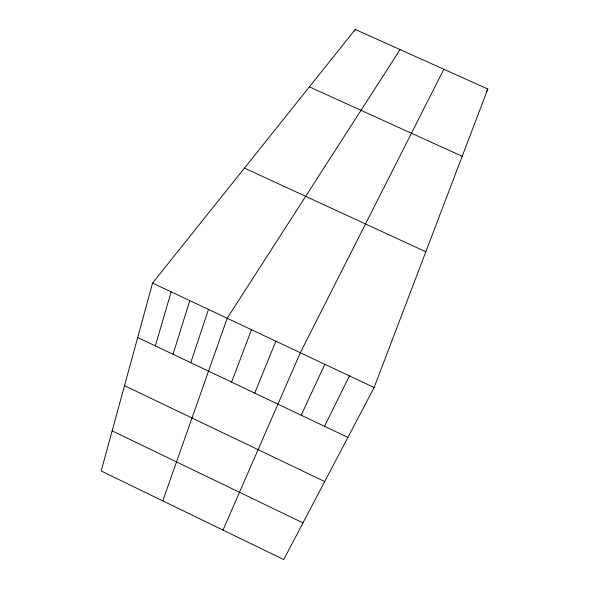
<?xml version="1.0" encoding="UTF-8"?>
<svg xmlns="http://www.w3.org/2000/svg" width="589" height="589" viewBox="0 0 589 589"><rect width="100%" height="100%" fill="white"/><g stroke="black" fill="none" stroke-linecap="round" stroke-linejoin="round"><path stroke-width="0.88" d="M152.558 283.066L101.183 470.994L283.729 559.55L374.118 387.533L487.817 89.027L355.277 29.45L152.558 283.066L374.118 387.533M155.341 345.861L171.156 291.835M173.033 354.269L189.791 300.618M190.762 362.699L208.469 309.424M162.77 500.871L227.192 318.259L400.093 49.594M354.644 31.143L355.277 29.45M231.595 382.114L251.496 329.715M254.72 393.113L275.866 341.208M223.017 530.1L300.316 352.737L443.834 69.259M301.178 415.201L324.841 364.296M486.212 92.289L487.817 89.027M324.51 426.289L349.439 375.9M309.394 86.855L462.196 156.299M244.457 168.093L425.825 251.797M137.686 337.468L347.908 437.421M124.507 385.67L324.716 481.552M112.146 430.876L302.989 522.899"/></g></svg>
